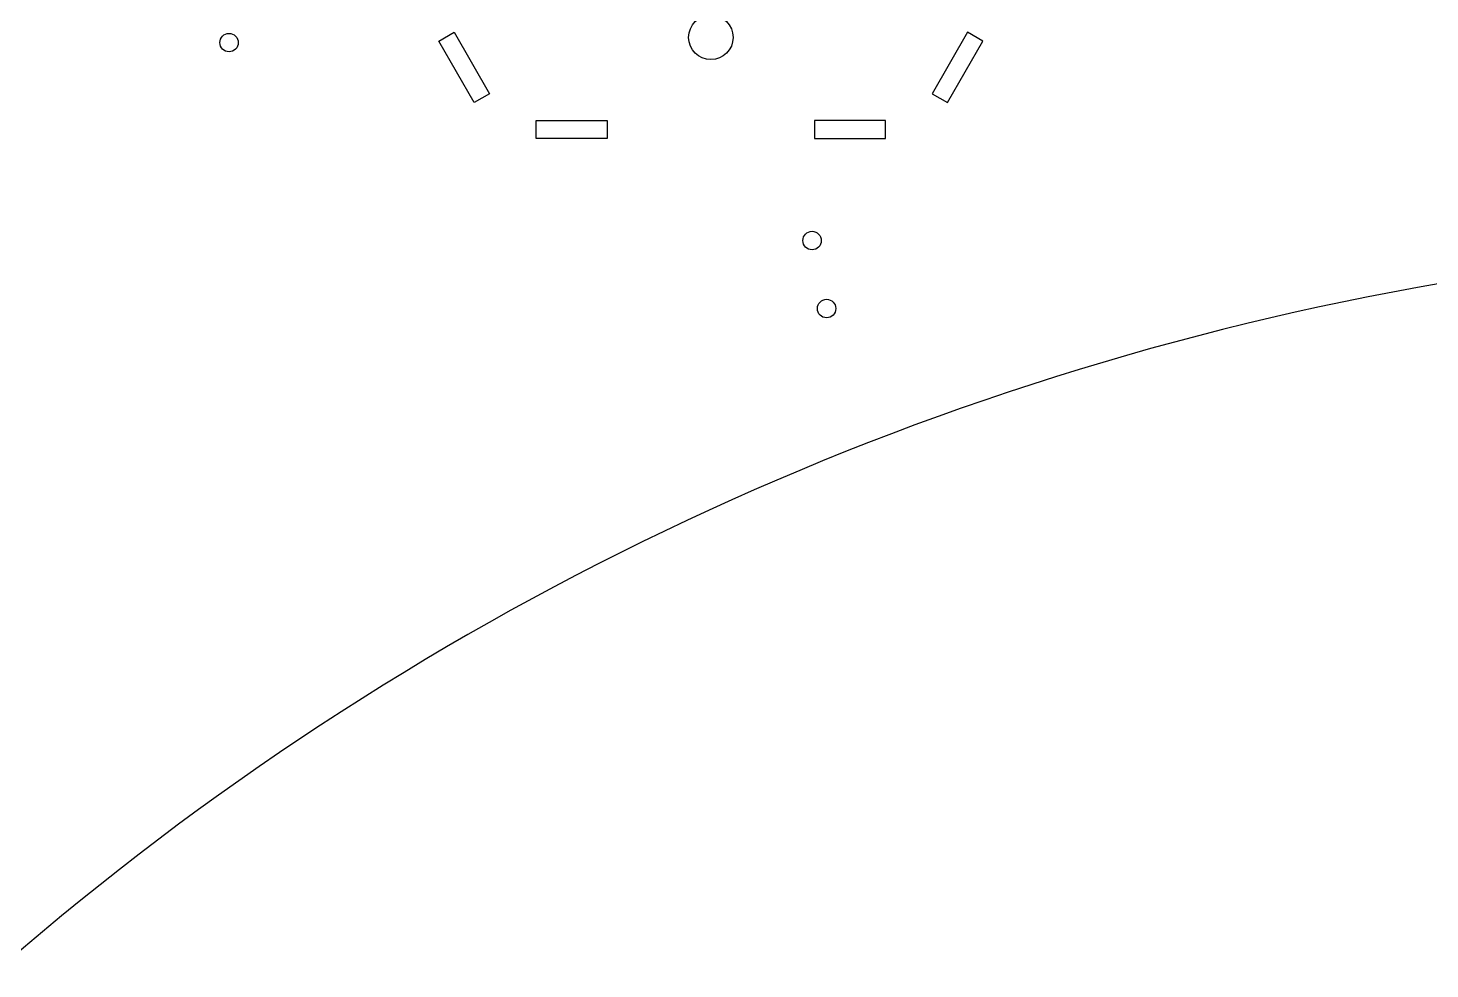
# Model space of a CAD drawing. Extents: x 2969 to 4199, y 5502 to 7549.
# Drawn here: x 3308.6 to 3711.8, y 7007.8 to 7278.5 of the extents above; entities that cross this region are included whole.
import ezdxf

# ---------------------------------------------------------------- set-up
doc = ezdxf.new("R2010")
doc.units = 0

# ---------------------------------------------------------------- blocks, each defined once
blk = doc.blocks.new('Part', base_point=(-850, -50))
at = {"layer": '1'}
blk.add_lwpolyline([(59.71, 0), (230.29, 0, -0.557537), (235.66, -8.68), (219.34, -41.32, 0.557537), (224.71, -50), (355.29, -50, 0.557537), (360.66, -41.32), (344.34, -8.68, -0.557537), (349.71, 0), (520.29, 0, -0.557537), (525.66, -8.68), (509.34, -41.32, 0.557537), (514.71, -50), (645.29, -50, 0.557537), (650.66, -41.32), (634.34, -8.68, -0.557537), (639.71, 0), (810.29, 0, -0.557537), (815.66, -8.68), (799.34, -41.32, 0.557537), (804.71, -50), (842.85, -50, 0.399019), (848.84, -44.31, 1.053565), (-848.84, -44.31, 0.399019)], format="xyb", dxfattribs=at)
blk = doc.blocks.new('Part1388277562', base_point=(-194.87, -194.87))
at = {"layer": '1'}
for points in [[(-63.62, -94.7), (-68.04, -97.25), (-78.24, -79.58), (-73.82, -77.03)], [(78.24, -79.58), (73.82, -77.03), (63.62, -94.7), (68.04, -97.25)], [(-29.8, -102.45), (-29.8, -107.55), (-50.2, -107.55), (-50.2, -102.45)], [(50.2, -102.45), (29.8, -102.45), (29.8, -107.55), (50.2, -107.55)]]:
    blk.add_lwpolyline(points, close=True, dxfattribs=at)
for centre, radius in [((0, -78.49), 6.4), ((-138.56, -80), 2.65), ((29.11, -136.94), 2.65), ((33.27, -156.5), 2.65)]:
    blk.add_circle(centre, radius, dxfattribs=at)

msp = doc.modelspace()

# ---------------------------------------------------------------- block references
at = {"layer": '1'}
msp.add_blockref('Part1388277562', (3310.11, 7159.43), dxfattribs=at)
at = {"layer": '1', "rotation": 90.0000001836389}
msp.add_blockref('Part', (3909.11, 5517.31), dxfattribs=at)

doc.saveas('drawing.dxf')
